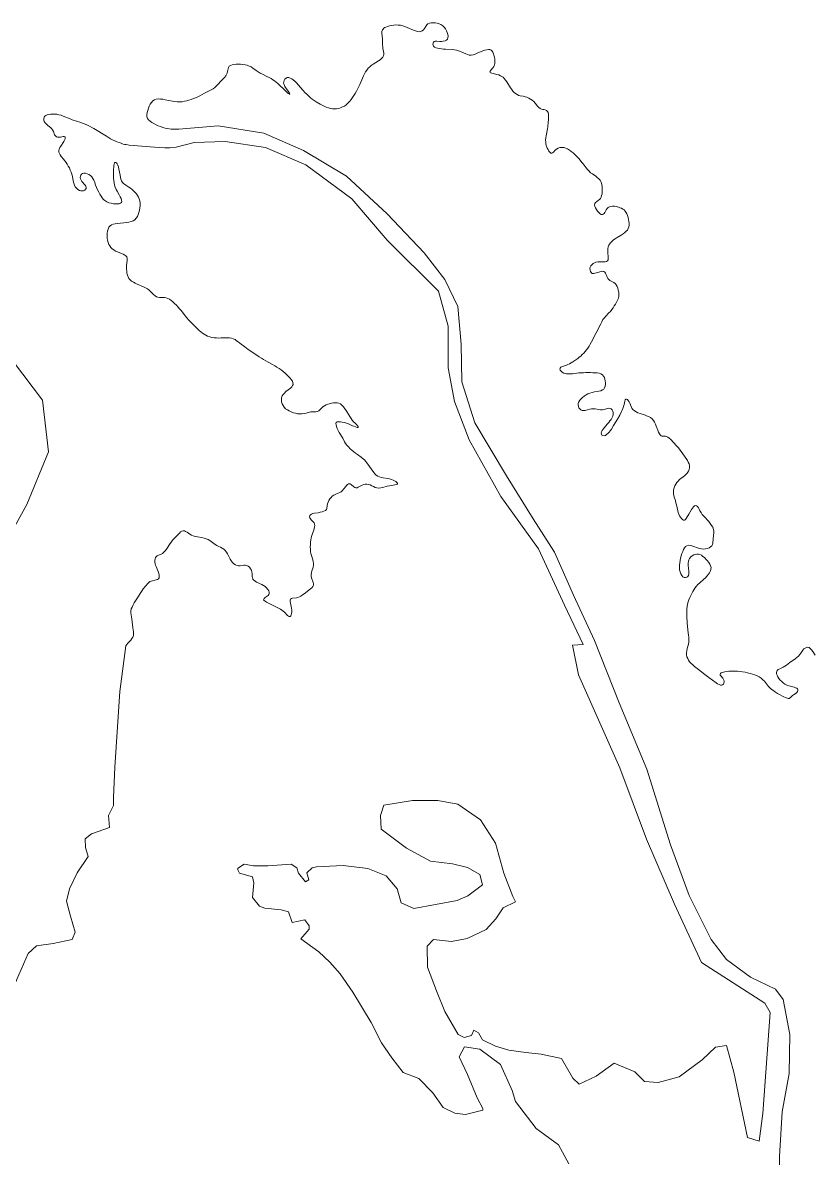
# Model space of a CAD drawing. Header units: metres. Extents: x 793723 to 812165, y 297650 to 314276.
# Drawn here: x 803831 to 804590, y 301763 to 302853 of the extents above; entities that cross this region are included whole.
import ezdxf

# ---------------------------------------------------------------- set-up
doc = ezdxf.new("R2010")
doc.units = ezdxf.units.M

msp = doc.modelspace()

# ---------------------------------------------------------------- linework, layer by layer
at = {"linetype": 'Continuous', "lineweight": 13}
for points in [[(804175.99, 302842.67), (804175.98, 302844.33), (804176.43, 302845.88), (804176.98, 302846.65), (804177.65, 302847.43), (804178.65, 302848.09), (804179.65, 302848.54), (804181.31, 302849.21), (804183.21, 302849.65), (804185.21, 302850.1), (804187.32, 302850.33), (804189.43, 302850.55), (804191.55, 302850.45), (804193.66, 302850.23), (804195.89, 302849.79), (804198.01, 302849.02), (804200.23, 302848.25), (804206.36, 302845.61), (804208.25, 302844.84), (804210.15, 302844.29), (804211.82, 302844.08), (804213.37, 302844.3), (804214.71, 302844.97), (804215.82, 302845.97), (804216.71, 302847.19), (804218.26, 302849.62), (804219.03, 302850.73), (804220.03, 302851.62), (804221.48, 302852.29), (804223.15, 302852.62), (804224.93, 302852.74), (804226.93, 302852.63), (804228.82, 302852.19), (804230.83, 302851.64), (804232.61, 302850.87), (804234.28, 302849.77), (804235.73, 302848.45), (804236.85, 302846.79)], [(804236.85, 302846.79), (804237.85, 302845.02), (804238.64, 302843.25), (804239.08, 302841.48), (804239.42, 302839.82), (804239.31, 302838.27), (804238.76, 302836.94), (804237.87, 302836.06), (804236.54, 302835.39), (804234.87, 302834.94), (804233.2, 302834.83), (804231.64, 302834.83), (804228.53, 302834.93), (804227.19, 302834.93), (804226.08, 302834.59), (804225.41, 302833.93), (804224.97, 302833.15), (804224.86, 302832.15), (804224.98, 302831.16), (804225.53, 302830.16), (804226.54, 302829.39), (804227.87, 302828.73), (804229.43, 302828.29), (804231.22, 302827.85), (804233, 302827.53), (804235, 302827.31), (804237.11, 302827.2), (804243.46, 302826.89), (804245.46, 302826.67), (804247.46, 302826.45), (804249.47, 302825.9), (804251.25, 302825.24), (804256.38, 302822.71), (804258.16, 302822.16), (804259.83, 302821.72), (804261.61, 302821.73), (804263.5, 302822.06), (804265.39, 302822.62)], [(804132.42, 302770.2), (804134.42, 302770.53), (804136.31, 302771.09), (804138.2, 302771.87), (804139.98, 302772.76), (804141.65, 302773.98), (804143.31, 302775.42), (804144.87, 302777.08), (804146.31, 302778.97), (804147.64, 302780.85), (804148.97, 302782.85), (804150.19, 302784.95), (804151.41, 302787.06), (804153.63, 302791.38), (804154.74, 302793.49), (804155.73, 302795.7), (804158.39, 302801.79), (804159.27, 302803.79), (804160.27, 302805.56), (804161.38, 302807.33), (804162.71, 302809), (804164.16, 302810.44), (804165.71, 302811.66), (804167.49, 302812.88), (804172.6, 302816.1), (804174.15, 302817.21), (804175.6, 302818.32), (804176.71, 302819.54), (804177.48, 302820.87), (804177.82, 302822.2), (804177.81, 302823.64), (804177.59, 302825.08), (804176.91, 302827.95), (804176.69, 302829.5), (804176.57, 302831.38), (804176.56, 302835.14), (804176.56, 302837.02), (804175.99, 302842.67)], [(804265.39, 302822.62), (804267.28, 302823.4), (804272.95, 302825.74), (804274.73, 302826.4), (804276.51, 302826.85), (804278.18, 302827.08), (804279.62, 302826.97), (804280.85, 302826.31), (804281.74, 302825.42), (804282.52, 302824.32), (804282.97, 302822.99), (804283.42, 302821.55), (804283.98, 302819.56), (804284.32, 302817.68), (804284.43, 302815.69), (804284.44, 302813.81), (804284, 302812.04), (804283.33, 302810.6), (804282.33, 302809.38), (804280.45, 302807.16), (804279.78, 302806.27), (804279.67, 302805.5), (804279.9, 302804.95), (804280.56, 302804.51), (804281.34, 302804.18), (804282.79, 302803.85), (804286.24, 302803.08), (804288.02, 302802.64), (804289.81, 302801.87), (804291.03, 302801.21), (804292.26, 302800.33), (804293.37, 302799.33), (804294.71, 302797.68), (804295.94, 302795.91), (804299.29, 302790.27), (804300.52, 302788.51), (804301.75, 302787.07), (804302.97, 302785.75)], [(804026.86, 302802.93), (804027.41, 302804.37), (804027.74, 302805.81), (804028.29, 302808.58), (804028.73, 302809.91), (804029.4, 302810.9), (804030.62, 302811.68), (804032.07, 302812.24), (804033.96, 302812.57), (804035.96, 302812.8), (804038.07, 302812.81), (804040.19, 302812.81), (804042.3, 302812.59), (804044.53, 302812.38), (804046.53, 302811.94), (804048.54, 302811.17), (804050.32, 302810.29), (804051.99, 302809.19), (804055.33, 302806.76), (804057.01, 302805.66), (804059.01, 302804.44), (804061.24, 302803.34), (804065.58, 302801.25), (804067.7, 302800.15), (804069.48, 302799.04), (804071.27, 302797.94), (804072.94, 302796.84), (804074.5, 302795.63), (804076.06, 302794.3), (804077.4, 302793.09), (804082.31, 302788.23), (804085.09, 302785.69), (804085.65, 302785.14), (804086.77, 302784.37), (804087.21, 302784.26), (804087.43, 302784.26), (804087.54, 302784.59), (804087.32, 302785.03)], [(803950.39, 302762.59), (803950.28, 302764.47), (803950.49, 302766.46), (803951.04, 302768.56), (803951.71, 302770.56), (803952.48, 302772.55), (803953.48, 302774.55), (803954.59, 302776.21), (803955.92, 302777.65), (803957.48, 302778.65), (803959.14, 302779.32), (803961.15, 302779.54), (803963.26, 302779.44), (803965.49, 302779.22), (803967.71, 302778.78), (803974.73, 302777.47), (803977.06, 302777.14), (803979.51, 302776.82), (803981.85, 302776.82), (803984.07, 302776.94), (803986.3, 302777.39), (803988.52, 302777.84), (803990.64, 302778.39), (803992.86, 302779.17), (803994.97, 302779.95), (803997.09, 302780.73), (803999.2, 302781.62), (804001.2, 302782.62), (804005.64, 302784.96), (804011.98, 302788.18), (804013.87, 302789.29), (804015.65, 302790.62), (804017.2, 302792.06), (804018.64, 302793.62), (804021.31, 302796.72), (804024.97, 302800.38), (804025.97, 302801.6), (804026.86, 302802.93)], [(804087.32, 302785.03), (804085.98, 302786.91), (804084.31, 302789.12), (804083.3, 302790.67), (804082.74, 302791.44), (804082.3, 302792.32), (804081.96, 302793.1), (804081.74, 302793.98), (804081.51, 302794.76), (804081.62, 302796.08), (804082.17, 302797.41), (804082.84, 302798.63), (804083.84, 302799.52), (804085.06, 302800.08), (804086.4, 302800.08), (804087.84, 302799.64), (804089.29, 302798.87), (804090.85, 302797.77), (804092.52, 302796.44), (804094.09, 302794.79), (804095.65, 302793.13), (804100.45, 302787.72), (804102.01, 302785.84), (804103.68, 302784.07), (804105.46, 302782.42), (804107.25, 302780.76), (804109.03, 302779.44), (804110.93, 302778.11), (804112.93, 302776.9), (804116.72, 302774.59), (804118.62, 302773.59), (804120.62, 302772.6), (804122.51, 302771.72), (804124.52, 302770.95), (804126.52, 302770.4), (804128.42, 302770.08), (804130.42, 302769.97), (804132.42, 302770.2)], [(804302.97, 302785.75), (804304.31, 302784.64), (804305.87, 302783.76), (804307.32, 302782.99), (804308.77, 302782.66), (804311.55, 302782.11), (804313.33, 302781.67), (804315.11, 302781.13), (804316.9, 302780.35), (804318.68, 302779.36), (804320.24, 302778.26), (804321.69, 302777.05), (804323.03, 302775.61), (804325.37, 302772.74), (804326.49, 302771.41), (804327.71, 302770.42), (804329.05, 302769.87), (804330.38, 302769.54), (804331.83, 302769.32), (804333.17, 302768.88), (804334.06, 302768.44), (804334.84, 302767.67), (804335.4, 302766.45), (804335.85, 302765.02), (804335.96, 302763.25), (804335.97, 302761.36), (804335.86, 302759.37), (804335.64, 302757.27), (804335.1, 302752.95), (804334.77, 302750.74), (804333.56, 302744.32), (804333.23, 302742.21), (804333.01, 302740.11), (804333.13, 302738.12), (804333.35, 302736.13), (804333.91, 302734.25), (804334.59, 302732.48), (804335.37, 302730.93)], [(803863.42, 302743.13), (803862.52, 302744.02), (803861.74, 302745.23), (803860.51, 302748.22), (803859.73, 302749.77), (803858.72, 302751.2), (803857.72, 302752.2), (803855.16, 302754.18), (803853.82, 302755.4), (803852.59, 302756.61), (803851.7, 302758.05), (803851.36, 302759.37), (803851.36, 302760.7), (803851.69, 302762.03), (803852.36, 302763.03), (803853.36, 302763.69), (803854.58, 302764.25), (803856.02, 302764.59), (803857.8, 302764.81), (803859.69, 302765.04), (803861.7, 302764.93), (803863.7, 302764.82), (803865.82, 302764.39), (803867.93, 302763.84), (803870.05, 302763.07), (803876.51, 302760.32), (803878.62, 302759.55), (803886.98, 302756.91), (803889.09, 302756.14), (803891.1, 302755.37), (803893.21, 302754.38), (803895.33, 302753.39), (803897.34, 302752.18), (803899.34, 302751.07), (803911.38, 302743.69), (803913.38, 302742.47), (803915.39, 302741.37), (803917.39, 302740.27)], [(804492.11, 301972.72), (804470.98, 302015.05), (804452.84, 302063.48), (804430.09, 302136.24), (804403.68, 302199.81), (804380.06, 302259.62), (804359.93, 302303.29), (804341.48, 302344.52), (804321.27, 302376.46), (804295.47, 302417.78), (804264.97, 302468.73), (804252.64, 302507.99), (804252.11, 302544.06), (804248.92, 302580.35), (804236.39, 302606.32), (804216.64, 302631.95), (804181.06, 302669.39), (804141.92, 302705.37), (804100.58, 302730.06), (804062.71, 302746.58), (804018.85, 302753.78), (803980.8, 302750.48), (803978.24, 302750.48), (803976.01, 302750.47), (803973.67, 302750.58), (803971.78, 302750.8), (803969.78, 302751.12), (803967.89, 302751.45), (803965.55, 302752.11), (803963.32, 302752.99), (803961.2, 302753.87), (803959.09, 302754.86), (803957.08, 302755.85), (803955.08, 302756.95), (803953.29, 302758.17), (803951.84, 302759.38), (803950.84, 302760.93), (803950.39, 302762.59)], [(803888.35, 302691.29), (803886.9, 302691.4), (803885.46, 302691.84), (803884.01, 302692.72), (803882.67, 302693.82), (803881.55, 302695.26), (803880.77, 302696.92), (803880.1, 302698.8), (803879.65, 302700.9), (803878.75, 302705.1), (803878.19, 302707.31), (803877.51, 302709.31), (803876.73, 302711.3), (803875.84, 302713.29), (803874.83, 302715.16), (803873.83, 302716.93), (803872.71, 302718.7), (803871.48, 302720.25), (803870.36, 302721.79), (803867.91, 302724.44), (803867.02, 302725.77), (803866.24, 302727.21), (803865.79, 302728.64), (803865.67, 302730.08), (803866, 302731.52), (803866.67, 302732.96), (803867.55, 302734.4), (803870.44, 302738.61), (803871.21, 302739.94), (803871.77, 302741.27), (803871.99, 302742.38), (803871.76, 302743.15), (803870.98, 302743.48), (803869.98, 302743.48), (803867.31, 302742.92), (803865.87, 302742.81), (803864.53, 302742.81), (803863.42, 302743.13)], [(803917.39, 302740.27), (803919.4, 302739.39), (803921.51, 302738.4), (803923.52, 302737.63), (803925.52, 302736.97), (803927.53, 302736.31), (803928.97, 302735.98), (803930.53, 302735.76), (803933.43, 302735.33), (803945.34, 302734.36), (803957.69, 302733.28), (803962.59, 302732.96), (803967.48, 302732.75), (803969.93, 302732.64), (803972.38, 302732.76), (803978.5, 302733.22), (803995.63, 302737.9), (804025.33, 302738.63), (804064.29, 302733.08), (804102.72, 302716.35), (804147.09, 302683.58), (804181, 302644.04), (804230.3, 302595.13), (804239.39, 302561.62), (804239.59, 302521.46), (804245.67, 302489.16), (804259.56, 302452.34), (804290.17, 302398.08), (804326.23, 302347.81), (804351.28, 302293.53), (804369.06, 302255.95), (804358.82, 302255.26), (804364.78, 302226.72), (804404.38, 302137.51), (804430.02, 302068.96), (804456.75, 302006.83), (804482.7, 301950.56), (804543.43, 301911.64)], [(804335.37, 302730.93), (804336.26, 302729.5), (804337.15, 302728.39), (804338.05, 302727.62), (804338.94, 302727.4), (804339.72, 302727.73), (804340.49, 302728.51), (804342.38, 302730.51), (804343.6, 302731.5), (804345.05, 302732.28), (804346.83, 302732.84), (804348.72, 302733.06), (804350.61, 302732.96), (804352.39, 302732.41), (804354.17, 302731.53), (804355.96, 302730.54), (804357.74, 302729.21), (804359.41, 302727.78), (804360.86, 302726.45), (804362.42, 302725.02), (804365.21, 302721.93), (804367.89, 302718.72), (804369.23, 302717.18), (804371.91, 302713.42), (804373.36, 302711.76), (804374.81, 302710.11), (804376.26, 302708.78), (804377.93, 302707.57), (804381.16, 302705.36), (804382.72, 302704.15), (804384.17, 302702.94), (804385.29, 302701.5), (804386.07, 302700.17), (804386.63, 302698.63), (804387.08, 302697.08), (804387.3, 302695.42), (804387.42, 302693.65), (804387.42, 302691.88)], [(803926.94, 302699.35), (803926.05, 302700.9), (803925.38, 302702.55), (803924.93, 302704.32), (803924.48, 302706.31), (803923.47, 302712.29), (803923.02, 302714.28), (803922.46, 302716.05), (803921.78, 302717.26), (803921, 302718.15), (803920.33, 302718.7), (803919.67, 302718.7), (803919.22, 302718.14), (803918.78, 302717.03), (803918.56, 302715.6), (803918.45, 302713.94), (803918.24, 302712.05), (803918.24, 302709.95), (803918.25, 302707.85), (803918.25, 302705.64), (803918.37, 302703.42), (803918.59, 302701.21), (803918.82, 302699), (803919.27, 302696.79), (803919.94, 302694.79), (803920.73, 302692.8), (803921.73, 302691.04), (803923.74, 302687.5), (803924.64, 302685.73), (803925.53, 302684.07), (803925.98, 302682.53), (803926.21, 302681.2), (803925.99, 302680.2), (803925.1, 302679.42), (803923.76, 302678.98), (803922.09, 302678.75), (803920.2, 302678.86), (803918.09, 302678.97)], [(803918.09, 302678.97), (803915.97, 302679.4), (803913.86, 302679.95), (803911.85, 302680.83), (803910.07, 302681.94), (803908.73, 302683.15), (803907.5, 302684.59), (803906.39, 302686.13), (803905.16, 302688.12), (803904.04, 302690.22), (803902.92, 302692.43), (803901.92, 302694.64), (803901.02, 302696.85), (803899.9, 302700.17), (803899.23, 302701.72), (803898.45, 302703.27), (803897.44, 302704.7), (803896.11, 302706.03), (803894.55, 302707.02), (803892.99, 302707.79), (803891.32, 302708.23), (803889.76, 302708.23), (803888.42, 302708), (803887.53, 302707.34), (803886.87, 302706.45), (803886.43, 302705.34), (803886.32, 302704.12), (803886.54, 302702.91), (803887.1, 302701.69), (803887.99, 302700.48), (803891.01, 302696.94), (803891.79, 302695.84), (803892.13, 302694.73), (803892.02, 302693.74), (803891.46, 302692.85), (803890.57, 302692.07), (803889.57, 302691.52), (803888.35, 302691.29)], [(803912.15, 302648.41), (803912.26, 302650.62), (803912.58, 302652.73), (803913.14, 302654.72), (803913.91, 302656.38), (803915.02, 302657.82), (803916.35, 302658.71), (803918.02, 302659.38), (803919.8, 302659.72), (803921.69, 302660.05), (803928.26, 302660.62), (803930.59, 302660.96), (803932.82, 302661.29), (803935.04, 302661.85), (803937.04, 302662.52), (803938.71, 302663.63), (803940.04, 302665.07), (803941.15, 302666.74), (803941.93, 302668.62), (803942.59, 302670.72), (803943.14, 302672.83), (803943.47, 302675.04), (803943.69, 302677.25), (803943.68, 302679.47), (803943.45, 302681.68), (803943, 302683.78), (803942.22, 302685.44), (803941.33, 302686.99), (803940.21, 302688.42), (803938.98, 302689.86), (803937.65, 302691.18), (803936.08, 302692.62), (803934.63, 302693.83), (803933.07, 302694.94), (803930.18, 302696.81), (803928.84, 302697.69), (803927.84, 302698.46), (803926.94, 302699.35)], [(804387.42, 302691.88), (804387.43, 302690.11), (804387.21, 302688.45), (804386.77, 302686.79), (804386.33, 302685.35), (804385.66, 302684.02), (804384.88, 302683.13), (804384, 302682.46), (804381.77, 302680.8), (804380.89, 302680.02), (804380.33, 302679.14), (804380.11, 302677.92), (804380.45, 302676.48), (804381.12, 302674.93), (804382.01, 302673.38), (804383.02, 302671.84), (804384.13, 302670.51), (804385.36, 302669.41), (804386.48, 302668.75), (804387.59, 302668.53), (804388.37, 302668.86), (804389.14, 302669.64), (804389.81, 302670.64), (804391.25, 302673.07), (804392.14, 302674.29), (804393.14, 302675.4), (804394.36, 302676.07), (804395.81, 302676.4), (804397.36, 302676.63), (804399.14, 302676.52), (804401.04, 302676.19), (804402.93, 302675.65), (804404.38, 302675.21), (804405.82, 302674.66), (804407.16, 302673.88), (804408.39, 302673), (804409.39, 302672.01), (804410.17, 302670.9)], [(804410.17, 302670.9), (804411.07, 302669.36), (804411.74, 302667.59), (804412.19, 302665.71), (804412.64, 302663.83), (804412.97, 302661.95), (804413.2, 302660.18), (804413.21, 302658.41), (804412.88, 302656.75), (804412.32, 302655.19), (804411.55, 302653.75), (804410.55, 302652.53), (804409.22, 302651.31), (804407.55, 302649.98), (804405.66, 302648.76), (804401.77, 302646.54), (804399.88, 302645.43), (804398.1, 302644.21), (804396.66, 302642.88), (804395.44, 302641.55), (804394.44, 302640.33), (804393.78, 302639.11), (804393.22, 302637.78), (804392.78, 302635.78), (804392.68, 302633.9), (804392.79, 302631.91), (804393.13, 302628.15), (804393.25, 302626.49), (804393.03, 302625.16), (804392.48, 302624.05), (804391.47, 302623.5), (804390.14, 302623.27), (804388.58, 302623.27), (804385.02, 302623.37), (804383.13, 302623.26), (804381.35, 302622.92), (804379.9, 302622.37), (804378.57, 302621.48)], [(803956.68, 302591.74), (803953.89, 302594.61), (803952.33, 302595.94), (803950.77, 302597.15), (803948.98, 302598.14), (803947.09, 302599.14), (803941.08, 302601.78), (803939.18, 302602.66), (803937.4, 302603.65), (803935.62, 302604.75), (803934.17, 302605.97), (803932.94, 302607.29), (803932.16, 302608.84), (803931.6, 302610.5), (803931.15, 302612.38), (803930.92, 302614.26), (803930.81, 302616.25), (803930.8, 302618.24), (803930.8, 302620.01), (803930.9, 302621.67), (803931.23, 302624.99), (803931.34, 302626.54), (803931, 302627.87), (803930.11, 302628.87), (803928.99, 302629.75), (803927.43, 302630.52), (803925.76, 302631.29), (803922.09, 302632.72), (803920.31, 302633.6), (803918.52, 302634.59), (803916.96, 302635.7), (803915.62, 302637.02), (803914.62, 302638.46), (803913.73, 302640), (803913.05, 302641.77), (803912.49, 302643.87), (803912.27, 302646.09), (803912.15, 302648.41)], [(804378.57, 302621.48), (804377.46, 302620.48), (804376.46, 302619.37), (804375.91, 302618.15), (804375.58, 302616.71), (804375.69, 302615.27), (804376.03, 302613.95), (804376.81, 302612.84), (804377.7, 302612.18), (804378.93, 302611.96), (804380.37, 302612.19), (804381.93, 302612.52), (804385.04, 302613.64), (804386.49, 302613.97), (804387.82, 302614.19), (804388.94, 302613.98), (804389.83, 302613.31), (804390.5, 302612.43), (804391.06, 302611.21), (804392.18, 302608.56), (804392.85, 302607.23), (804393.63, 302606.24), (804394.74, 302605.36), (804395.97, 302604.59), (804397.31, 302603.93), (804398.53, 302603.26), (804399.76, 302602.27), (804400.76, 302601.06), (804401.66, 302599.51), (804402.33, 302597.85), (804402.78, 302596.08), (804403.23, 302594.2), (804403.34, 302592.21), (804403.23, 302590.33), (804402.91, 302588.45), (804402.24, 302586.45), (804401.24, 302584.57), (804400.14, 302582.68)], [(804029.66, 302550.3), (804027.77, 302550.41), (804025.76, 302550.4), (804021.65, 302550.17), (804019.42, 302550.06), (804017.2, 302550.16), (804014.97, 302550.27), (804012.74, 302550.6), (804010.63, 302551.14), (804008.51, 302551.8), (804006.84, 302552.68), (804005.17, 302553.68), (804003.61, 302554.78), (804002.16, 302555.99), (804000.6, 302557.32), (803998.81, 302558.97), (803995.36, 302562.29), (803991.9, 302565.82), (803990.23, 302567.59), (803988.66, 302569.46), (803987.21, 302571.23), (803983.08, 302576.53), (803981.75, 302578.19), (803980.3, 302579.85), (803978.62, 302581.61), (803976.95, 302583.27), (803975.28, 302584.81), (803973.49, 302586.25), (803971.93, 302587.24), (803970.37, 302588.01), (803968.81, 302588.67), (803967.14, 302589), (803965.59, 302589.11), (803962.47, 302589.1), (803960.91, 302589.32), (803959.58, 302589.76), (803958.13, 302590.53), (803956.68, 302591.74)], [(804400.14, 302582.68), (804399.03, 302580.91), (804397.92, 302579.14), (804396.59, 302577.37), (804395.26, 302575.7), (804393.81, 302574.15), (804390.82, 302571.16), (804389.48, 302569.49), (804388.15, 302567.72), (804386.93, 302565.72), (804385.94, 302563.73), (804381.5, 302555.09), (804377.18, 302546.45), (804375.97, 302544.34), (804374.86, 302542.35), (804373.53, 302540.35), (804372.42, 302538.69), (804371.09, 302537.14), (804369.75, 302535.59), (804368.31, 302534.14), (804366.87, 302532.81), (804365.42, 302531.59), (804363.87, 302530.48), (804359.2, 302527.37), (804357.53, 302526.26), (804355.98, 302525.37), (804354.42, 302524.59), (804352.53, 302523.82), (804349.09, 302522.7), (804347.75, 302522.03), (804346.97, 302521.26), (804346.87, 302520.37), (804347.2, 302519.38), (804347.98, 302518.38), (804349.1, 302517.39), (804350.44, 302516.51), (804351.77, 302516.07), (804353.22, 302515.74)], [(803803.09, 302552.33), (803849.97, 302490.58), (803855.76, 302440.91), (803835.18, 302390.29), (803814.56, 302353.06)], [(804079.42, 302490.88), (804079.64, 302492.76), (804080.19, 302494.53), (804081.08, 302495.98), (804082.3, 302497.31), (804083.63, 302498.64), (804088.08, 302502.08), (804089.3, 302503.19), (804090.19, 302504.41), (804090.63, 302505.62), (804090.51, 302507.06), (804089.95, 302508.61), (804088.95, 302510.16), (804087.72, 302511.7), (804086.27, 302513.25), (804084.6, 302514.8), (804082.93, 302516.45), (804081.03, 302518), (804079.14, 302519.43), (804077.13, 302520.86), (804075.12, 302522.19), (804073.01, 302523.4), (804070.89, 302524.61), (804064.43, 302528.14), (804062.31, 302529.35), (804060.19, 302530.67), (804058.08, 302532), (804051.95, 302536.19), (804047.49, 302539.06), (804045.82, 302540.27), (804044.26, 302541.48), (804039.57, 302545.23), (804038.01, 302546.45), (804036.45, 302547.55), (804034.89, 302548.54), (804033.22, 302549.43), (804031.55, 302549.97), (804029.66, 302550.3)], [(804353.22, 302515.74), (804354.89, 302515.63), (804356.78, 302515.64), (804358.78, 302515.75), (804365.12, 302516.54), (804367.24, 302516.66), (804369.46, 302516.77), (804371.69, 302516.89), (804376.03, 302516.9), (804378.25, 302516.79), (804380.48, 302516.69), (804382.48, 302516.58), (804384.38, 302516.25), (804386.16, 302515.7), (804387.61, 302514.82), (804388.72, 302513.61), (804389.5, 302512.17), (804390.06, 302510.62), (804390.4, 302508.85), (804390.63, 302507.08), (804390.52, 302505.42), (804390.3, 302503.76), (804389.75, 302502.32), (804388.97, 302501.1), (804387.64, 302500.21), (804385.97, 302499.55), (804384.08, 302499.1), (804379.85, 302498.32), (804377.74, 302497.87), (804375.63, 302497.31), (804373.74, 302496.42), (804371.85, 302495.42), (804370.07, 302494.31), (804368.52, 302492.98), (804367.07, 302491.65), (804365.85, 302490.32), (804364.85, 302488.77), (804364.3, 302487.33)], [(804140.2, 302482.28), (804138.97, 302484.05), (804137.52, 302485.59), (804136.07, 302486.8), (804134.51, 302487.58), (804132.95, 302488.02), (804131.17, 302488.01), (804129.39, 302487.79), (804127.5, 302487.45), (804125.72, 302487), (804123.94, 302486.56), (804122.28, 302485.89), (804120.72, 302485.11), (804119.16, 302484), (804116.61, 302481.45), (804115.39, 302480.34), (804114.06, 302479.67), (804112.61, 302479.34), (804111.16, 302479.33), (804109.49, 302479.33), (804107.83, 302479.22), (804106.38, 302478.99), (804103.04, 302477.99), (804101.15, 302477.54), (804099.15, 302477.2), (804097.15, 302477.2), (804095.03, 302477.42), (804093.03, 302477.85), (804090.91, 302478.4), (804088.91, 302479.17), (804087.01, 302480.05), (804085.12, 302481.05), (804083.45, 302482.15), (804082.11, 302483.58), (804080.99, 302485.24), (804080.21, 302487.01), (804079.65, 302488.89), (804079.42, 302490.88)], [(804364.3, 302487.33), (804364.3, 302485.89), (804364.53, 302484.45), (804365.09, 302483.12), (804365.87, 302482.02), (804366.87, 302481.02), (804368.1, 302480.58), (804369.43, 302480.37), (804370.99, 302480.59), (804375.55, 302481.93), (804377.11, 302482.15), (804378.89, 302482.16), (804380.67, 302482.05), (804384.12, 302481.39), (804385.9, 302481.29), (804387.57, 302481.29), (804389.24, 302481.52), (804392.35, 302482.41), (804393.69, 302482.63), (804394.91, 302482.53), (804396.03, 302481.98), (804396.81, 302481.09), (804397.48, 302479.77), (804397.81, 302478.33), (804397.82, 302476.78), (804397.49, 302475.23), (804396.82, 302473.68), (804395.94, 302472.02), (804394.83, 302470.46), (804393.61, 302468.91), (804392.28, 302467.25), (804389.61, 302464.14), (804388.39, 302462.59), (804387.39, 302461.26), (804386.62, 302459.93), (804386.4, 302458.71), (804386.62, 302457.72), (804387.18, 302456.95)], [(804387.18, 302456.95), (804388.07, 302456.39), (804389.19, 302456.29), (804390.41, 302456.62), (804391.63, 302457.4), (804392.74, 302458.4), (804393.96, 302459.62), (804395.07, 302461.06), (804396.18, 302462.61), (804398.4, 302466.27), (804401.95, 302472.14), (804404.27, 302476.13), (804406.05, 302479.56), (804406.71, 302480.89), (804407.26, 302482.33), (804407.93, 302484.33), (804408.37, 302486.21), (804409.03, 302489.53), (804409.47, 302490.75), (804410.03, 302491.41), (804410.69, 302491.41), (804411.58, 302490.97), (804412.37, 302489.98), (804413.26, 302488.88), (804413.93, 302487.44), (804415.16, 302484.23), (804415.94, 302482.68), (804416.95, 302481.36), (804418.29, 302480.14), (804419.96, 302479.15), (804421.74, 302478.38), (804423.74, 302477.61), (804427.86, 302476.29), (804429.87, 302475.52), (804431.87, 302474.75), (804433.66, 302473.76), (804435.22, 302472.55), (804436.56, 302471)], [(804147.08, 302442.34), (804145.41, 302443.89), (804143.73, 302445.55), (804142.28, 302447.2), (804140.94, 302448.97), (804140.05, 302450.52), (804138.26, 302453.83), (804134.91, 302459.47), (804133.9, 302461.46), (804133.01, 302463.34), (804132.34, 302465.11), (804131.89, 302466.66), (804131.78, 302467.98), (804132.11, 302468.98), (804133, 302469.54), (804134.33, 302469.65), (804136, 302469.54), (804137.89, 302469.32), (804139.9, 302468.89), (804141.9, 302468.34), (804143.91, 302467.68), (804145.69, 302466.91), (804147.8, 302465.92), (804149.03, 302465.37), (804152.15, 302464.27), (804152.7, 302464.16), (804153.15, 302464.27), (804153.26, 302464.49), (804153.04, 302465.04), (804152.25, 302466.15), (804151.7, 302466.81), (804149.8, 302468.58), (804148.69, 302469.68), (804147.46, 302471.12), (804146.34, 302472.89), (804145.11, 302474.65), (804141.54, 302480.51), (804140.2, 302482.28)], [(804436.56, 302471), (804437.67, 302469.23), (804438.57, 302467.35), (804439.35, 302465.48), (804440.81, 302461.61), (804441.48, 302459.84), (804442.26, 302458.29), (804443.04, 302457.07), (804443.93, 302456.19), (804444.94, 302455.86), (804445.94, 302455.86), (804447.05, 302455.87), (804448.16, 302455.87), (804449.28, 302455.65), (804450.5, 302454.88), (804451.84, 302453.88), (804453.18, 302452.56), (804458.76, 302446.6), (804460.21, 302445.05), (804461.55, 302443.39), (804462.88, 302441.63), (804464.22, 302439.75), (804469.14, 302432.57), (804470.03, 302430.91), (804470.81, 302429.25), (804471.26, 302427.59), (804471.27, 302425.82), (804470.94, 302423.94), (804470.16, 302422.17), (804469.05, 302420.5), (804467.83, 302419.17), (804466.39, 302417.84), (804461.72, 302414.18), (804460.28, 302412.85), (804459.06, 302411.41), (804457.95, 302409.86), (804457.06, 302408.08), (804456.4, 302406.31)], [(804166.3, 302408.31), (804167.86, 302407.53), (804169.42, 302406.76), (804171.09, 302406.21), (804172.87, 302406.11), (804174.87, 302406.33), (804176.87, 302406.78), (804181.1, 302407.9), (804183.21, 302408.34), (804184.99, 302408.68), (804188.22, 302409.13), (804189.55, 302409.47), (804190.55, 302409.69), (804191, 302410.13), (804190.88, 302410.8), (804190.32, 302411.57), (804189.43, 302412.34), (804188.1, 302413.11), (804186.65, 302413.77), (804185.09, 302414.43), (804183.19, 302414.87), (804181.19, 302415.2), (804177.18, 302415.86), (804175.29, 302416.18), (804173.51, 302416.73), (804171.84, 302417.5), (804170.5, 302418.5), (804169.27, 302419.71), (804168.27, 302421.04), (804161.57, 302430.21), (804160.34, 302431.64), (804159.12, 302433.08), (804157.89, 302434.29), (804156.11, 302435.62), (804152.43, 302438.15), (804150.65, 302439.48), (804148.86, 302440.91), (804147.08, 302442.34)], [(804120.28, 302383.86), (804121.62, 302384.52), (804122.62, 302385.41), (804123.17, 302386.52), (804123.5, 302389.4), (804123.83, 302390.95), (804124.38, 302392.5), (804125.04, 302394.16), (804125.93, 302395.71), (804127.04, 302397.04), (804128.26, 302398.26), (804129.6, 302399.15), (804130.93, 302399.81), (804133.93, 302401.04), (804135.38, 302401.71), (804136.71, 302402.59), (804138.04, 302403.7), (804139.15, 302404.92), (804141.15, 302407.47), (804142.04, 302408.69), (804142.92, 302409.58), (804143.7, 302410.02), (804144.48, 302410.25), (804145.37, 302410.03), (804146.26, 302409.48), (804148.94, 302407.16), (804149.94, 302406.5), (804150.94, 302406.28), (804152.06, 302406.39), (804153.17, 302406.84), (804155.61, 302408.28), (804157.06, 302408.95), (804158.5, 302409.51), (804159.95, 302409.73), (804161.51, 302409.73), (804163.07, 302409.52), (804164.62, 302409.08), (804166.3, 302408.31)], [(804456.4, 302406.31), (804455.96, 302404.43), (804455.74, 302402.55), (804455.86, 302400.67), (804456.19, 302399.01), (804456.64, 302397.46), (804457.65, 302394.14), (804458.21, 302392.04), (804458.77, 302389.94), (804459.9, 302384.3), (804460.35, 302382.75), (804460.91, 302381.09), (804461.69, 302379.54), (804462.58, 302378.11), (804463.48, 302376.89), (804464.48, 302375.9), (804465.48, 302375.35), (804466.37, 302375.24), (804467.04, 302375.57), (804467.49, 302376.02), (804468.15, 302376.9), (804470.48, 302380.89), (804473.25, 302385.55), (804474.14, 302386.88), (804475.14, 302387.98), (804476.02, 302388.87), (804476.91, 302389.21), (804477.92, 302388.99), (804478.81, 302388.32), (804479.7, 302387.22), (804480.48, 302385.78), (804481.26, 302384.24), (804482.27, 302382.58), (804483.5, 302380.81), (804484.95, 302379.04), (804489.63, 302373.85), (804491.09, 302371.97), (804492.42, 302370.21)], [(804108.73, 302326.51), (804109.39, 302328.28), (804109.95, 302330.05), (804110.27, 302331.93), (804110.27, 302333.7), (804109.93, 302335.47), (804109.48, 302337.35), (804108.36, 302341.34), (804107.8, 302343.33), (804107.46, 302345.32), (804107.23, 302347.53), (804107.12, 302349.74), (804107.22, 302351.96), (804107.44, 302354.17), (804107.66, 302356.27), (804108.1, 302358.38), (804108.54, 302360.48), (804109.2, 302362.47), (804110.42, 302365.8), (804110.97, 302367.35), (804111.3, 302368.9), (804111.41, 302370.22), (804111.3, 302371.55), (804110.74, 302372.66), (804109.96, 302373.76), (804108.06, 302375.64), (804107.28, 302376.63), (804106.72, 302377.63), (804106.5, 302378.62), (804106.72, 302379.62), (804107.38, 302380.51), (804108.38, 302381.06), (804109.72, 302381.51), (804111.27, 302381.84), (804114.83, 302382.4), (804116.72, 302382.85), (804118.61, 302383.3), (804120.28, 302383.86)], [(804492.42, 302370.21), (804493.54, 302368.44), (804494.21, 302366.45), (804494.55, 302364.57), (804494.56, 302362.69), (804494.34, 302360.81), (804493.79, 302356.93), (804493.46, 302353.5), (804493.13, 302352.06), (804492.58, 302350.73), (804491.47, 302349.62), (804490.14, 302348.73), (804488.47, 302348.07), (804486.58, 302347.62), (804484.58, 302347.5), (804482.68, 302347.72), (804480.79, 302348.16), (804478.9, 302348.82), (804475.22, 302350.14), (804473.44, 302350.69), (804471.77, 302351.02), (804470.21, 302351.12), (804468.77, 302350.79), (804467.43, 302350.01), (804466.43, 302348.68), (804465.44, 302347.02), (804464.66, 302345.25), (804463.89, 302343.14), (804463.23, 302341.04), (804462.67, 302338.82), (804462.12, 302336.5), (804461.79, 302334.28), (804461.58, 302332.07), (804461.47, 302329.86), (804461.7, 302327.75), (804462.15, 302325.65), (804462.93, 302323.77), (804463.82, 302322.23)], [(803972.58, 302352.76), (803973.8, 302354.53), (803975.02, 302356.08), (803976.35, 302357.52), (803977.68, 302358.96), (803981.46, 302362.85), (803982.68, 302363.96), (803983.79, 302364.73), (803985.01, 302365.18), (803986.24, 302365.07), (803987.46, 302364.52), (803988.8, 302363.75), (803991.59, 302361.87), (803993.15, 302360.99), (803994.82, 302360.22), (803996.71, 302359.67), (803998.82, 302359.23), (804003.05, 302358.58), (804005.17, 302358.14), (804007.17, 302357.48), (804009.07, 302356.6), (804010.74, 302355.61), (804015.76, 302351.97), (804017.43, 302350.98), (804019.21, 302350.1), (804020.99, 302349.33), (804022.66, 302348.44), (804024.22, 302347.45), (804025.45, 302346.13), (804026.57, 302344.58), (804027.57, 302342.92), (804030.36, 302337.73), (804031.37, 302336.07), (804032.49, 302334.63), (804033.82, 302333.31), (804035.27, 302332.32), (804036.83, 302331.66), (804038.39, 302331.33)], [(803936, 302291.92), (803936.99, 302293.91), (803938.1, 302295.91), (803939.32, 302297.9), (803940.54, 302299.9), (803944.42, 302305.88), (803945.75, 302307.77), (803946.86, 302309.21), (803951.08, 302314.42), (803952.08, 302315.53), (803953.19, 302316.31), (803954.3, 302316.75), (803955.52, 302317.08), (803957.97, 302317.53), (803959.3, 302317.87), (803960.42, 302318.42), (803961.42, 302318.98), (803961.97, 302319.87), (803962.19, 302321.08), (803962.08, 302322.52), (803961.63, 302324.18), (803961.07, 302325.84), (803959.05, 302330.7), (803958.49, 302332.03), (803958.16, 302333.25), (803957.93, 302334.91), (803957.93, 302336.57), (803958.15, 302338.01), (803958.59, 302339.33), (803959.36, 302340.44), (803960.25, 302341.11), (803961.48, 302341.66), (803964.03, 302342.67), (803965.37, 302343.33), (803966.7, 302344.44), (803967.92, 302345.88), (803969.03, 302347.44), (803972.58, 302352.76)], [(804463.82, 302322.23), (804464.94, 302321.01), (804466.17, 302320.24), (804467.39, 302320.13), (804468.61, 302320.47), (804469.61, 302321.13), (804470.28, 302322.24), (804470.61, 302323.79), (804470.6, 302325.56), (804470.15, 302329.43), (804469.92, 302331.54), (804469.92, 302332.86), (804470.03, 302334.19), (804470.25, 302335.74), (804470.58, 302337.29), (804471.24, 302338.62), (804472.35, 302340.06), (804473.68, 302341.17), (804475.35, 302342.06), (804476.69, 302342.4), (804478.24, 302342.62), (804479.69, 302342.62), (804481.14, 302342.3), (804482.7, 302341.52), (804484.15, 302340.53), (804485.6, 302339.32), (804486.93, 302337.99), (804488.27, 302336.45), (804489.61, 302334.79), (804490.62, 302333.13), (804491.51, 302331.47), (804491.85, 302329.82), (804491.74, 302328.16), (804491.3, 302326.49), (804490.52, 302324.83), (804489.42, 302323.28), (804487.97, 302321.51), (804486.42, 302319.84)], [(804038.39, 302331.33), (804039.73, 302331.33), (804043.51, 302332.11), (804044.73, 302332.12), (804046.29, 302331.68), (804047.63, 302331.02), (804048.85, 302330.02), (804049.86, 302328.7), (804050.64, 302327.15), (804051.09, 302325.49), (804051.2, 302324.05), (804051.32, 302321.18), (804051.55, 302319.85), (804052.11, 302318.74), (804053, 302317.64), (804054.11, 302316.65), (804055.56, 302315.76), (804060.58, 302313.45), (804062.25, 302312.57), (804063.7, 302311.58), (804065.26, 302310.25), (804066.37, 302308.82), (804067.27, 302307.38), (804067.83, 302306.05), (804067.72, 302304.73), (804067.27, 302303.84), (804066.61, 302303.06), (804065.72, 302302.4), (804063.83, 302300.95), (804062.94, 302300.18), (804062.5, 302299.51), (804062.28, 302298.85), (804062.73, 302298.07), (804063.73, 302297.41), (804065.07, 302296.64), (804068.3, 302294.99), (804076.76, 302290.69), (804078.43, 302289.92)], [(804078.43, 302289.92), (804079.88, 302288.93), (804081.22, 302287.94), (804082.45, 302286.83), (804085.24, 302283.74), (804086.13, 302283.08), (804086.91, 302282.75), (804087.69, 302282.75), (804088.35, 302283.3), (804088.91, 302284.3), (804089.24, 302285.63), (804089.35, 302287.29), (804089.34, 302288.95), (804089.11, 302290.72), (804088.78, 302292.38), (804088.1, 302295.7), (804087.88, 302297.25), (804087.87, 302298.46), (804088.2, 302299.35), (804089.09, 302300.02), (804090.21, 302300.35), (804093.99, 302300.8), (804095.32, 302301.03), (804096.77, 302301.69), (804098.21, 302302.47), (804099.66, 302303.47), (804101.21, 302304.58), (804107.21, 302309.24), (804108.54, 302310.46), (804109.54, 302311.68), (804110.1, 302312.9), (804110.2, 302314.12), (804109.98, 302315.44), (804108.41, 302319.87), (804108.07, 302321.53), (804107.96, 302323.08), (804108.18, 302324.85), (804108.73, 302326.51)], [(804486.42, 302319.84), (804484.64, 302318.29), (804481.09, 302315.07), (804479.31, 302313.41), (804477.76, 302311.63), (804476.32, 302309.86), (804475.32, 302308.42), (804474.43, 302306.87), (804473.43, 302304.99), (804472.44, 302302.99), (804471.55, 302301), (804470.67, 302298.89), (804469.89, 302296.9), (804469.34, 302294.68), (804469.01, 302292.36), (804468.68, 302290.04), (804468.58, 302287.6), (804468.58, 302285.17), (804468.7, 302280.74), (804468.82, 302278.53), (804468.94, 302276.31), (804470.07, 302267.24), (804470.3, 302265.03), (804470.52, 302262.93), (804470.53, 302260.71), (804470.42, 302258.61), (804470.09, 302256.4), (804469.1, 302252.08), (804468.66, 302249.98), (804468.44, 302247.98), (804468.45, 302245.99), (804468.79, 302244.22), (804469.46, 302242.56), (804470.24, 302240.91), (804471.36, 302239.36), (804472.58, 302237.92), (804474.26, 302236.27), (804476.04, 302234.83)], [(803822.76, 301928.7), (803836.16, 301959.38), (803844.26, 301966.6), (803860.28, 301968.96), (803878.63, 301972.87), (803881.29, 301979.85), (803876.8, 301995.33), (803873.21, 302009.6), (803876.08, 302021.55), (803883.27, 302036.62), (803894.03, 302052.47), (803891.45, 302061.21), (803890.99, 302069.39), (803897.21, 302074.28), (803914.44, 302080.4), (803913.42, 302091.69), (803918.18, 302101.55), (803918.38, 302109.07), (803919.65, 302138.07), (803924.16, 302210.89), (803930.18, 302254.62), (803932.07, 302257.05), (803934.73, 302260.05), (803935.95, 302261.6), (803936.84, 302263.04), (803937.39, 302264.59), (803937.5, 302266.36), (803937.38, 302268.13), (803937.05, 302270.01), (803936.71, 302272), (803935.8, 302280.52), (803935.57, 302282.62), (803935.23, 302284.5), (803935.01, 302286.27), (803935, 302288.05), (803935.33, 302290.04), (803936, 302291.92)], [(804558.31, 302221.85), (804557.08, 302223.4), (804556.07, 302224.83), (804555.29, 302226.38), (804554.84, 302227.82), (804554.73, 302229.04), (804554.95, 302230.03), (804555.39, 302230.92), (804556.39, 302231.92), (804557.84, 302232.7), (804561.06, 302234.25), (804562.84, 302235.14), (804564.39, 302236.14), (804567.61, 302238.58), (804572.72, 302242.25), (804574.28, 302243.47), (804575.72, 302244.8), (804577.06, 302246.24), (804578.16, 302247.68), (804580.05, 302250.56), (804581.05, 302251.78), (804582.16, 302252.56), (804583.38, 302253.12), (804584.72, 302253.23), (804585.94, 302252.9), (804587.17, 302252.02), (804588.4, 302250.8), (804589.51, 302249.26), (804591.74, 302245.83)], [(804476.04, 302234.83), (804479.94, 302231.85), (804485.85, 302227.22), (804489.64, 302224.35), (804496.77, 302219.28), (804498.22, 302218.17), (804499.67, 302217.4), (804500.9, 302216.85), (804502.01, 302216.74), (804503.01, 302217.08), (804503.79, 302217.85), (804504.23, 302218.85), (804504.56, 302219.96), (804504.45, 302221.18), (804503.89, 302222.39), (804503.11, 302223.5), (804501.32, 302225.71), (804500.76, 302226.59), (804500.54, 302227.47), (804500.87, 302228.14), (804501.54, 302228.69), (804502.54, 302229.14), (804503.76, 302229.47), (804505.1, 302229.81), (804506.88, 302230.03), (804508.88, 302230.26), (804510.88, 302230.38), (804513, 302230.38), (804515.11, 302230.39), (804517.34, 302230.28), (804519.67, 302230.06), (804522.12, 302229.74), (804524.57, 302229.3), (804526.91, 302228.75), (804529.36, 302228.2), (804531.59, 302227.55), (804533.92, 302226.78), (804536.04, 302225.79)], [(804536.04, 302225.79), (804538.05, 302224.79), (804539.94, 302223.58), (804541.5, 302222.15), (804543.06, 302220.6), (804547.19, 302215.52), (804548.75, 302213.97), (804550.43, 302212.54), (804552.1, 302211.33), (804553.88, 302210.11), (804555.77, 302209.01), (804557.56, 302208.02), (804561.12, 302206.14), (804564.13, 302204.71), (804565.13, 302204.27), (804566.02, 302204.05), (804566.8, 302204.17), (804567.36, 302204.39), (804567.91, 302204.83), (804569.13, 302206.16), (804570.02, 302207.05), (804571.13, 302207.72), (804573.47, 302209.16), (804574.36, 302209.94), (804575.02, 302210.71), (804575.35, 302211.71), (804575.35, 302212.6), (804575.02, 302213.37), (804574.24, 302214.03), (804573.01, 302214.47), (804571.56, 302214.91), (804568.22, 302215.79), (804566.44, 302216.34), (804564.66, 302217), (804562.88, 302217.99), (804561.2, 302219.2), (804559.75, 302220.53), (804558.31, 302221.85)], [(804292.18, 302003.02), (804304.3, 302008.81), (804301.62, 302014), (804293.11, 302036.34), (804285.03, 302065.31), (804270.62, 302087.74), (804248.78, 302102.74), (804229.74, 302106.35), (804205.26, 302106.07), (804177.79, 302101.8), (804174.58, 302091.73), (804175.28, 302078.78), (804199.47, 302060.47), (804222.42, 302048.02), (804243.79, 302045.41), (804258.04, 302042.01), (804270.08, 302035.18), (804272.55, 302025.11), (804258.44, 302014.57), (804248.32, 302010.12), (804206.72, 302002.61), (804194.25, 302008), (804190.55, 302021.27), (804180.06, 302033.75), (804162.46, 302040.91), (804138.86, 302043.84), (804113.27, 302042.68), (804108.93, 302041.45), (804103.94, 302036.79), (804105.73, 302030.15), (804102.62, 302028.16), (804095.81, 302036.33), (804094.36, 302041.53), (804088.67, 302045.06), (804066.31, 302043.34), (804052.51, 302043.53), (804043.83, 302044.95), (804038.16, 302041.62)], [(804038.16, 302041.62), (804037.38, 302040.18), (804039.29, 302036.31), (804051.53, 302032.91), (804053.1, 302027.27), (804051.8, 302013.1), (804058.27, 302004.71), (804063.51, 302002.73), (804079.2, 302001.21), (804086.22, 301999.35), (804089.69, 301989.06), (804101.81, 301991.75), (804106.05, 301985.89), (804106.17, 301982.57), (804098.07, 301973.37), (804115.46, 301961.01), (804125.94, 301950.97), (804135.76, 301939.81), (804147.93, 301922.14), (804165.47, 301893.18), (804175.41, 301873.73), (804185.46, 301859.26), (804196.29, 301845.01), (804211.21, 301839.51), (804224.82, 301825.48), (804234.87, 301811.56), (804246.01, 301806.17), (804256.13, 301804.75), (804272.82, 301809.11), (804272.92, 301810.54), (804267.34, 301820.93), (804257.94, 301843.15), (804250, 301860.29), (804255.32, 301869.6), (804269.9, 301867.64), (804289.85, 301852.85), (804301.04, 301827.87), (804304.18, 301817.37)], [(804543.43, 301911.64), (804548.57, 301902.69), (804541.56, 301805.62), (804537.95, 301779.28), (804527.03, 301782.79), (804513.65, 301845.29), (804506.8, 301871.16), (804496.01, 301869.48), (804483.36, 301857.39), (804461.14, 301840.85), (804441.12, 301835.6), (804427.99, 301836.35), (804418.84, 301845.84), (804398.79, 301854.1), (804381.57, 301841.67), (804365.23, 301833.99), (804359.1, 301839.73), (804348.37, 301858.41), (804328.89, 301862.57), (804314.2, 301864.2), (804297.72, 301866.48), (804284.92, 301870.55), (804272.44, 301876.5), (804268.75, 301883.13), (804264.19, 301885.77), (804261.97, 301880.79), (804254.85, 301878.78), (804249.06, 301881.53), (804236.21, 301903.75), (804228.27, 301923.54), (804219.54, 301946.2), (804219.27, 301966.45), (804225.37, 301972.77), (804242.63, 301970.93), (804257.75, 301973.84), (804275.87, 301982.41), (804285.2, 301992.61), (804292.18, 302003.02)], [(804558.36, 301708.94), (804557.68, 301764.6), (804560.03, 301807.43), (804566.95, 301844.19), (804567.65, 301881.71), (804561.01, 301915.11), (804553.64, 301925.05), (804529.91, 301936.62), (804506.84, 301953.61), (804492.11, 301972.72)], [(804304.18, 301817.37), (804324.16, 301791.41), (804345.45, 301775.63), (804355.28, 301757.5)]]:
    msp.add_lwpolyline(points, dxfattribs=at)

doc.saveas('drawing.dxf')
